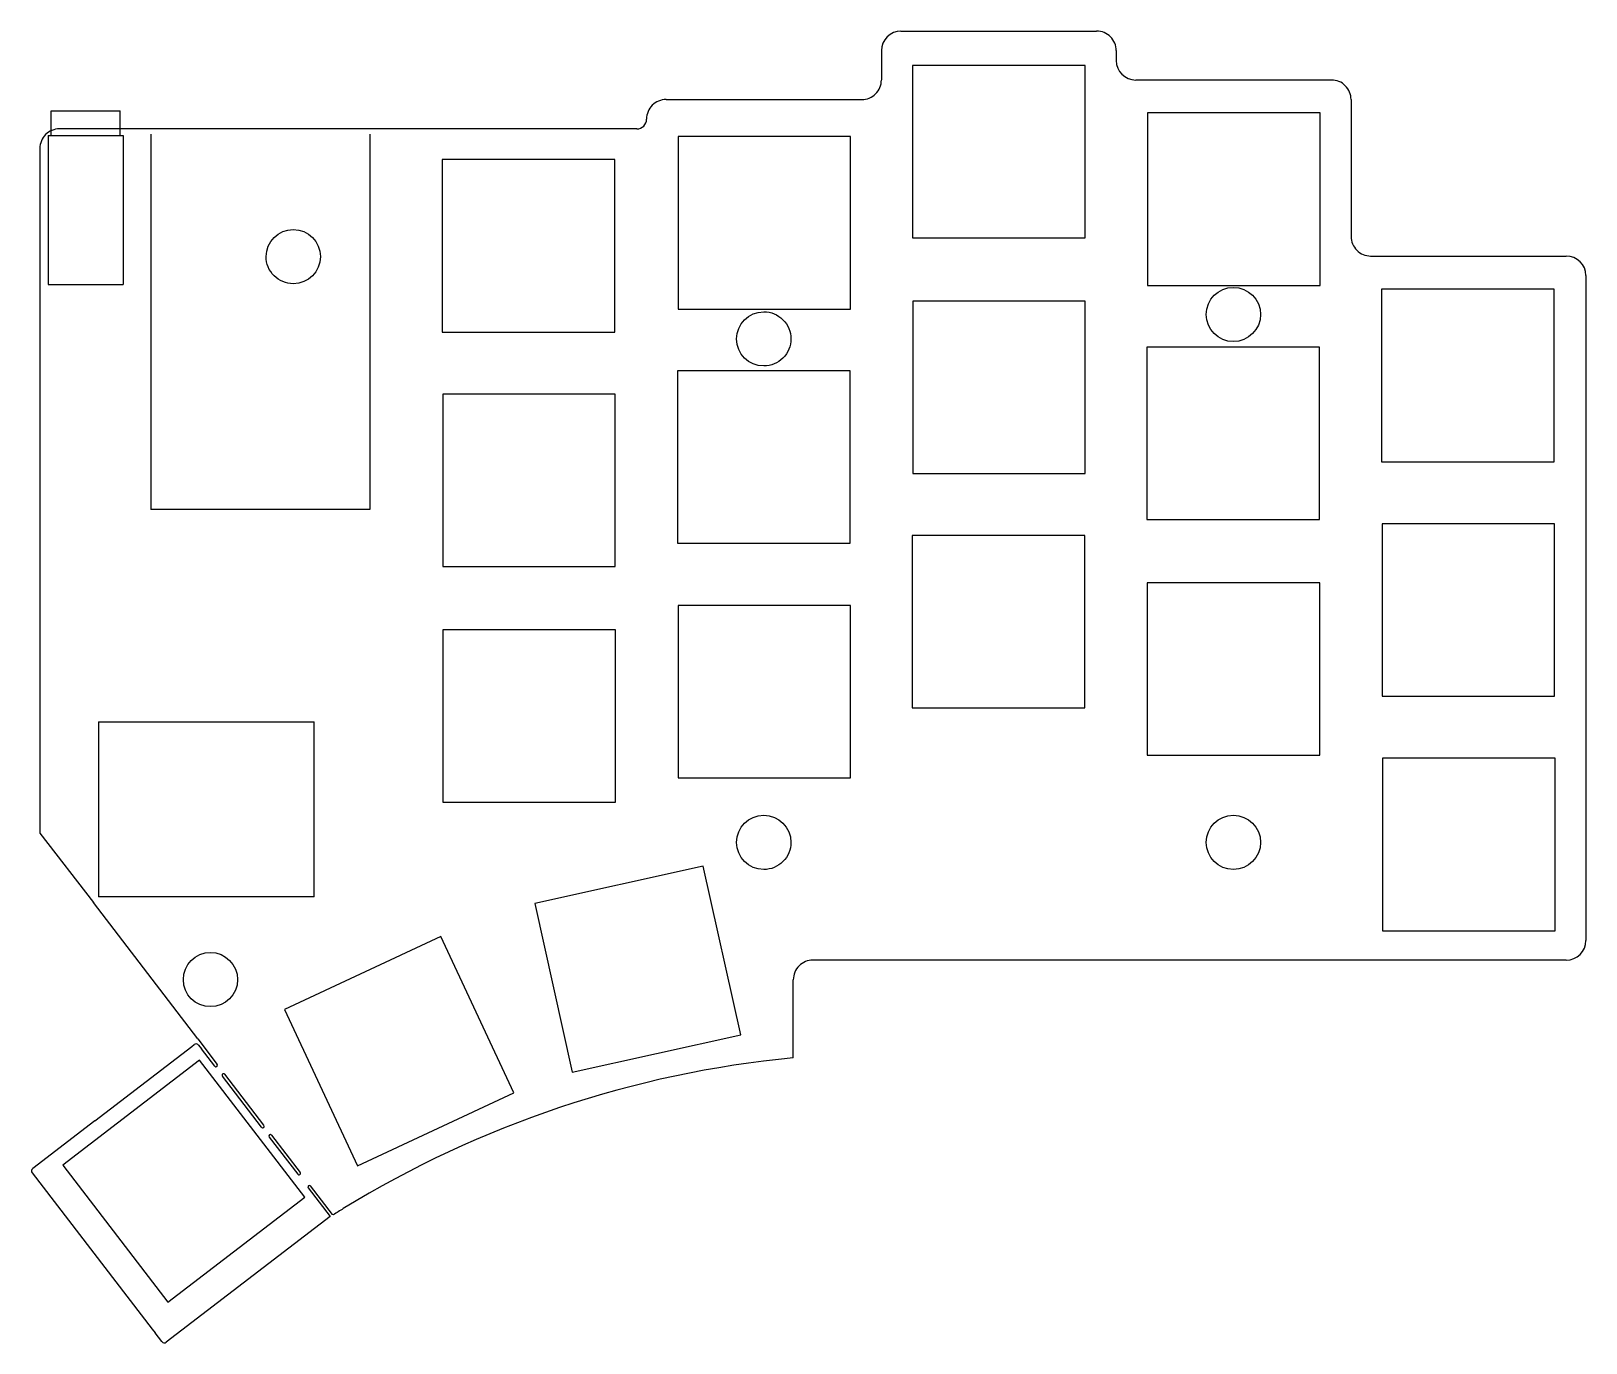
# Model space of a CAD drawing. Extents: x 26 to 152, y 158 to 265.
import ezdxf

# ---------------------------------------------------------------- set-up
doc = ezdxf.new("R2010")
doc.units = 0
doc.layers.add('Layer_1', color=7, linetype='CONTINUOUS')

msp = doc.modelspace()

# ---------------------------------------------------------------- linework, layer by layer
at = {"layer": 'Layer_1', "color": 7}
for p, q in [((96.684712, 264.812601), (112.55971, 264.812601)), ((95.097212, 263.225101), (95.097212, 260.842581)), ((114.14721, 263.225101), (114.14721, 262.430081)), ((97.621972, 262.018601), (97.621972, 248.020661)), ((111.62245, 262.018601), (97.621972, 262.018601)), ((111.62245, 248.020661), (111.62245, 262.018601)), ((115.73471, 260.842581), (131.60971, 260.842581)), ((77.634712, 259.255081), (93.509712, 259.255081)), ((133.19721, 259.255081), (133.19721, 248.142581)), ((27.746572, 256.339161), (27.746572, 258.340681)), ((27.746572, 258.340681), (33.347272, 258.340681)), ((33.347272, 256.339161), (33.347272, 258.340681)), ((116.68213, 258.175581), (116.68213, 244.175101)), ((130.68261, 258.175581), (116.68213, 258.175581)), ((130.68261, 244.175101), (130.68261, 258.175581)), ((27.497652, 256.339161), (27.497652, 244.238601)), ((27.497652, 256.339161), (33.596192, 256.339161)), ((75.252192, 256.875101), (28.422212, 256.875101)), ((33.596192, 256.339161), (33.596192, 244.238601)), ((35.831392, 256.453461), (35.831392, 225.973461)), ((53.611392, 256.453461), (53.611392, 225.973461)), ((78.604992, 256.245181), (78.604992, 242.244701)), ((92.605472, 256.245181), (78.604992, 256.245181)), ((92.605472, 242.244701), (92.605472, 256.245181)), ((26.834712, 255.287601), (26.834712, 199.717481)), ((59.471172, 254.383361), (59.471172, 240.382881)), ((73.471652, 254.383361), (59.471172, 254.383361)), ((73.471652, 240.382881), (73.471652, 254.383361)), ((97.621972, 248.020661), (111.62245, 248.020661)), ((49.588924, 246.508572), (49.588924, 246.508572)), ((134.78471, 246.555081), (150.65971, 246.555081)), ((152.24721, 244.967581), (152.24721, 190.99258)), ((27.497652, 244.238601), (33.596192, 244.238601)), ((116.68213, 244.175101), (130.68261, 244.175101)), ((135.66863, 243.860141), (135.66863, 229.859661)), ((149.66911, 243.860141), (135.66863, 243.860141)), ((149.66911, 229.859661), (149.66911, 243.860141)), ((78.604992, 242.244701), (92.605472, 242.244701)), ((97.642292, 242.894941), (97.642292, 228.894461)), ((111.64023, 242.894941), (97.642292, 242.894941)), ((111.64023, 228.894461), (111.64023, 242.894941)), ((125.8562, 241.809574), (125.8562, 241.809574)), ((59.471172, 240.382881), (73.471652, 240.382881)), ((87.758747, 239.828373), (87.758747, 239.828373)), ((116.63641, 239.163681), (116.63641, 225.163201)), ((130.63435, 239.163681), (116.63641, 239.163681)), ((130.63435, 225.163201), (130.63435, 239.163681)), ((78.556732, 237.235821), (78.556732, 223.235341)), ((92.557212, 237.235821), (78.556732, 237.235821)), ((92.557212, 223.235341), (92.557212, 237.235821)), ((59.514352, 235.348601), (59.514352, 221.348121)), ((73.514832, 235.348601), (59.514352, 235.348601)), ((73.514832, 221.348121), (73.514832, 235.348601)), ((135.66863, 229.859661), (149.66911, 229.859661)), ((97.642292, 228.894461), (111.64023, 228.894461)), ((53.611392, 225.973461), (35.831392, 225.973461)), ((116.63641, 225.163201), (130.63435, 225.163201)), ((135.71435, 224.825381), (135.71435, 210.824901)), ((149.71229, 224.825381), (135.71435, 224.825381)), ((149.71229, 210.824901), (149.71229, 224.825381)), ((97.594032, 223.883041), (97.594032, 209.882561)), ((111.59451, 223.883041), (97.594032, 223.883041)), ((111.59451, 209.882561), (111.59451, 223.883041)), ((78.556732, 223.235341), (92.557212, 223.235341)), ((59.514352, 221.348121), (73.514832, 221.348121)), ((116.65419, 220.037481), (116.65419, 206.039541)), ((130.65467, 220.037481), (116.65419, 220.037481)), ((130.65467, 206.039541), (130.65467, 220.037481)), ((78.599912, 218.198521), (78.599912, 204.200581)), ((92.600392, 218.198521), (78.599912, 218.198521)), ((92.600392, 204.200581), (92.600392, 218.198521)), ((59.534672, 216.222401), (59.534672, 202.224461)), ((73.532612, 216.222401), (59.534672, 216.222401)), ((73.532612, 202.224461), (73.532612, 216.222401)), ((135.71435, 210.824901), (149.71229, 210.824901)), ((97.594032, 209.882561), (111.59451, 209.882561)), ((31.587052, 208.742101), (49.087652, 208.742101)), ((31.587052, 208.742101), (31.587052, 194.5435)), ((49.087652, 194.5435), (49.087652, 208.742101)), ((116.65419, 206.039541), (130.65467, 206.039541)), ((135.75753, 205.790621), (135.75753, 191.79014)), ((149.75801, 205.790621), (135.75753, 205.790621)), ((149.75801, 191.79014), (149.75801, 205.790621)), ((78.599912, 204.200581), (92.600392, 204.200581)), ((59.534672, 202.224461), (73.532612, 202.224461)), ((26.834712, 199.717481), (31.175572, 194.07614)), ((87.758747, 198.959801), (87.758747, 198.959801)), ((125.8562, 198.959801), (125.8562, 198.959801)), ((80.654772, 197.020001), (66.987032, 193.98978)), ((83.684992, 183.35226), (80.654772, 197.020001)), ((49.087652, 194.5435), (31.587052, 194.5435)), ((39.651552, 183.00682), (31.175572, 194.07614)), ((66.987032, 193.98978), (70.017252, 180.32204)), ((135.75753, 191.79014), (149.75801, 191.79014)), ((59.369572, 191.3177), (46.682272, 185.3995)), ((65.287772, 178.62786), (59.369572, 191.3177)), ((150.65971, 189.40508), (89.539692, 189.40508)), ((42.874664, 187.82876), (42.874664, 187.82876)), ((87.952192, 181.47266), (87.952192, 187.81758)), ((46.682272, 185.3995), (52.597932, 172.7122)), ((39.651552, 183.00682), (41.223812, 180.94688)), ((70.017252, 180.32204), (83.684992, 183.35226)), ((31.292412, 176.36726), (39.151172, 182.39722)), ((39.151172, 182.39722), (39.351832, 182.55216)), ((39.707432, 182.50644), (39.941112, 182.20418)), ((41.023152, 180.79194), (39.941112, 182.20418)), ((39.793792, 181.27454), (28.686372, 172.75284)), ((48.315492, 170.16966), (39.793792, 181.27454)), ((44.810292, 175.85672), (41.640372, 179.98676)), ((45.013492, 176.00912), (41.843572, 180.1417)), ((52.597932, 172.7122), (65.287772, 178.62786)), ((31.292412, 176.36726), (26.253052, 172.50138)), ((45.430052, 175.049), (47.749072, 172.0264)), ((45.630712, 175.20394), (47.949732, 172.18134)), ((26.207332, 172.14578), (35.948232, 159.45086)), ((28.686372, 172.75284), (37.208072, 161.64542)), ((48.599972, 170.91896), (50.377972, 168.59994)), ((50.578632, 168.75488), (48.800632, 171.0739)), ((37.208072, 161.64542), (48.315492, 170.16966)), ((50.377972, 168.59994), (37.078532, 158.39676)), ((50.647212, 168.7371), (50.578632, 168.7549)), ((35.948232, 159.45086), (36.181912, 159.1486)), ((36.722932, 158.44248), (36.181912, 159.1486))]:
    msp.add_line(p, q, dxfattribs=at)
for points in [[(96.685982, 264.81046), (95.809229, 264.810459), (95.098482, 264.09971), (95.098482, 263.222957)], [(113.683511, 264.34549), (113.385797, 264.643203), (112.982011, 264.810457), (112.56098, 264.810456)], [(114.14848, 263.22296), (114.14848, 263.643991), (113.981225, 264.047777), (113.683511, 264.34549)], [(114.14848, 262.42921), (114.148484, 261.552461), (114.859231, 260.841717), (115.73598, 260.841717)], [(94.633514, 259.719185), (94.931228, 260.016899), (95.098482, 260.420686), (95.098482, 260.841717)], [(132.733512, 260.376749), (132.435798, 260.674463), (132.032011, 260.841717), (131.61098, 260.841717)], [(133.19848, 259.254217), (133.19848, 259.675248), (133.031226, 260.079035), (132.733512, 260.376749)], [(76.51345, 258.789249), (76.215736, 258.491535), (76.048482, 258.087748), (76.048482, 257.666717)], [(77.635982, 259.254217), (77.214951, 259.254217), (76.811164, 259.086963), (76.51345, 258.789249)], [(93.510982, 259.254217), (93.932013, 259.254217), (94.3358, 259.421471), (94.633514, 259.719185)], [(75.815999, 257.10545), (75.964856, 257.254307), (76.048483, 257.456201), (76.048482, 257.666717)], [(27.300932, 256.407999), (27.003218, 256.110285), (26.835964, 255.706498), (26.835964, 255.285467)], [(28.423464, 256.872967), (28.002433, 256.872967), (27.598646, 256.705713), (27.300932, 256.407999)], [(75.254732, 256.872967), (75.465248, 256.872966), (75.667142, 256.956593), (75.815999, 257.10545)], [(45.188923, 246.508572), (45.188923, 247.723599), (46.173897, 248.708572), (47.388924, 248.708572)], [(47.388924, 248.708572), (48.60395, 248.708572), (49.588924, 247.723598), (49.588924, 246.508572)], [(133.19848, 248.141717), (133.198479, 247.720686), (133.365733, 247.316898), (133.663447, 247.019184)], [(45.833288, 244.952936), (45.420708, 245.365517), (45.188923, 245.925095), (45.188923, 246.508572)], [(49.588924, 246.508572), (49.588924, 245.293545), (48.603951, 244.308571), (47.388924, 244.308571)], [(133.663447, 247.019184), (133.961161, 246.72147), (134.364949, 246.554216), (134.78598, 246.554217)], [(152.24848, 244.966717), (152.248479, 245.843468), (151.537731, 246.554216), (150.66098, 246.554217)], [(47.388924, 244.308571), (46.805447, 244.308571), (46.245869, 244.540356), (45.833288, 244.952936)], [(121.4562, 241.809574), (121.4562, 243.024601), (122.441173, 244.009575), (123.6562, 244.009575)], [(123.6562, 244.009575), (124.871227, 244.009575), (125.8562, 243.024601), (125.8562, 241.809574)], [(83.358746, 239.828373), (83.358746, 241.0434), (84.343719, 242.028374), (85.558746, 242.028374)], [(85.558746, 242.028374), (86.142223, 242.028374), (86.701801, 241.796589), (87.114382, 241.384009)], [(87.114382, 241.384009), (87.526962, 240.971428), (87.758747, 240.41185), (87.758747, 239.828373)], [(123.6562, 239.609573), (122.441173, 239.609573), (121.4562, 240.594547), (121.4562, 241.809574)], [(125.8562, 241.809574), (125.8562, 240.594547), (124.871227, 239.609573), (123.6562, 239.609573)], [(85.558746, 237.628372), (84.343719, 237.628372), (83.358746, 238.613346), (83.358746, 239.828373)], [(87.758747, 239.828373), (87.758747, 239.244896), (87.526962, 238.685318), (87.114382, 238.272737)], [(87.114382, 238.272737), (86.701801, 237.860157), (86.142223, 237.628372), (85.558746, 237.628372)], [(83.358746, 198.959801), (83.358746, 200.174827), (84.34372, 201.159801), (85.558746, 201.159801)], [(85.558746, 201.159801), (86.773773, 201.159801), (87.758747, 200.174828), (87.758747, 198.959801)], [(121.4562, 198.959801), (121.4562, 200.174827), (122.441174, 201.159801), (123.6562, 201.159801)], [(123.6562, 201.159801), (124.871226, 201.159801), (125.8562, 200.174827), (125.8562, 198.959801)], [(85.558746, 196.7598), (84.343719, 196.7598), (83.358746, 197.744774), (83.358746, 198.959801)], [(87.758747, 198.959801), (87.758747, 198.376324), (87.526962, 197.816746), (87.114382, 197.404165)], [(123.6562, 196.7598), (122.441173, 196.7598), (121.4562, 197.744774), (121.4562, 198.959801)], [(125.8562, 198.959801), (125.8562, 197.744774), (124.871227, 196.7598), (123.6562, 196.7598)], [(87.114382, 197.404165), (86.701801, 196.991585), (86.142223, 196.7598), (85.558746, 196.7598)], [(150.66098, 189.40432), (151.537731, 189.404321), (152.248479, 190.115069), (152.24848, 190.99182)], [(38.474663, 187.82876), (38.474663, 189.043787), (39.459637, 190.02876), (40.674664, 190.02876)], [(40.674664, 190.02876), (41.88969, 190.02876), (42.874664, 189.043786), (42.874664, 187.82876)], [(89.542232, 189.40432), (89.121201, 189.40432), (88.717414, 189.237066), (88.4197, 188.939352)], [(88.4197, 188.939352), (88.121986, 188.641638), (87.954732, 188.237851), (87.954732, 187.81682)], [(40.674664, 185.62876), (39.459637, 185.62876), (38.474663, 186.613733), (38.474663, 187.82876)], [(42.874664, 187.82876), (42.874664, 186.613734), (41.88969, 185.62876), (40.674664, 185.62876)], [(39.541577, 182.601424), (39.474782, 182.610238), (39.407222, 182.592154), (39.353762, 182.55115)], [(39.709921, 182.50415), (39.668928, 182.557618), (39.608372, 182.592609), (39.541577, 182.601424)], [(41.024219, 180.79143), (41.067583, 180.738165), (41.145438, 180.729028), (41.199956, 180.770806)], [(41.199956, 180.770806), (41.254474, 180.812584), (41.265898, 180.890136), (41.225742, 180.94586)], [(87.953462, 181.47164), (75.010428, 180.226727), (62.523063, 176.040411), (51.445026, 169.2324)], [(41.625617, 180.111499), (41.608273, 180.069388), (41.614804, 180.021214), (41.642734, 179.98524)], [(41.726685, 180.189085), (41.681522, 180.183213), (41.64296, 180.153611), (41.625617, 180.111499)], [(41.844232, 180.13992), (41.816698, 180.176197), (41.771848, 180.194956), (41.726685, 180.189085)], [(44.812553, 175.85418), (44.855269, 175.798538), (44.935005, 175.78806), (44.990647, 175.830776)], [(44.990647, 175.830776), (45.046289, 175.873492), (45.056767, 175.953228), (45.014051, 176.00887)], [(45.454904, 175.225768), (45.399479, 175.183226), (45.388818, 175.103907), (45.431043, 175.04824)], [(45.632566, 175.20292), (45.589708, 175.258102), (45.51033, 175.26831), (45.454904, 175.225768)], [(26.255507, 172.50036), (26.144238, 172.414966), (26.123246, 172.255547), (26.208617, 172.14426)], [(47.750418, 172.02564), (47.777478, 171.988141), (47.822783, 171.968314), (47.86869, 171.973881)], [(47.86869, 171.973881), (47.914597, 171.979447), (47.95385, 172.009527), (47.971163, 172.052407)], [(47.971163, 172.052407), (47.988477, 172.095287), (47.981114, 172.144189), (47.951942, 172.18007)], [(48.624278, 171.095287), (48.568629, 171.052571), (48.558145, 170.972829), (48.600861, 170.91718)], [(48.802385, 171.07187), (48.759669, 171.127519), (48.679927, 171.138003), (48.624278, 171.095287)], [(51.445026, 169.2324), (51.178453, 169.068507), (50.912782, 168.903151), (50.648025, 168.73634)], [(36.723161, 158.44147), (36.764153, 158.38801), (36.824705, 158.353024), (36.891493, 158.344209)], [(36.891493, 158.344209), (36.958282, 158.335395), (37.025836, 158.353474), (37.079294, 158.39447)]]:
    msp.add_open_spline(points, degree=3, dxfattribs=at)

doc.saveas('drawing.dxf')
